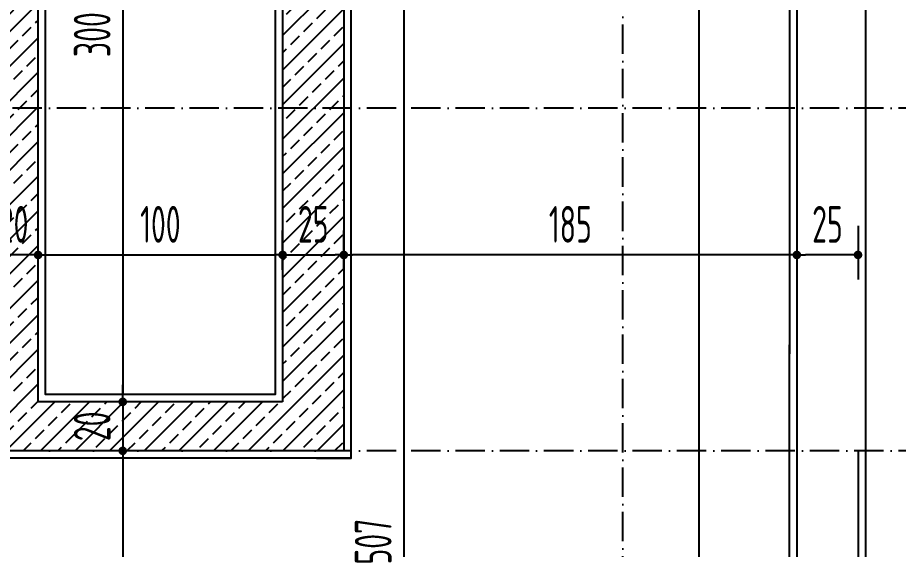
# Model space of a CAD drawing. Extents: x 41749 to 92598, y -24291 to 29432.
# Drawn here: x 50919 to 51278.8, y -22681.2 to -22464 of the extents above; entities that cross this region are included whole.
import ezdxf

# ---------------------------------------------------------------- set-up
doc = ezdxf.new("R2010")
doc.units = 0
doc.header["$MEASUREMENT"] = 0
doc.header["$PDMODE"] = 3
doc.linetypes.add('ACAD_ISO10W100', pattern=[18, 12, -3, 0, -3])
doc.layers.get('0').update_dxf_attribs({"linetype": 'CONTINUOUS'})
doc.layers.get('Defpoints').update_dxf_attribs({"linetype": 'CONTINUOUS'})
for name, color, linetype in [('AKS', 10, 'CONTINUOUS'), ('DUVAR', 6, 'CONTINUOUS'), ('İÇ ÖLÇÜ', 95, 'CONTINUOUS'), ('KOLON', 5, 'CONTINUOUS'), ('OLCU', 3, 'CONTINUOUS'), ('SIVA', 7, 'CONTINUOUS'), ('SıVA', 7, 'CONTINUOUS'), ('tar', 12, 'CONTINUOUS')]:
    doc.layers.add(name, color=color, linetype=linetype)
doc.styles.add('OLCU', font='isocpeur.ttf', dxfattribs={"width": 0.59})
doc.dimstyles.new('OLCU3', dxfattribs={"dimscale": 0.5, "dimtxt": 30, "dimasz": 7, "dimexe": 20, "dimexo": 0, "dimgap": 10, "dimtad": 1, "dimdec": 4, "dimrnd": 0.5, "dimdsep": 46, "dimtxsty": 'OLCU', "dimblk1": 'DOT', "dimblk2": 'DOT', "dimsah": 1, "dimcen": 0.09, "dimclrt": 4, "dimadec": 0, "dimazin": 0, "dimtfac": 1, "dimtdec": 4, "dimtix": 1, "dimtmove": 2, "dimatfit": 3, "dimfxl": 0, "dimtolj": 1, "dimtzin": 0, "dimarcsym": 0})

# ---------------------------------------------------------------- blocks, each defined once
blk = doc.blocks.new('DOT')
at = {"color": 0, "linetype": 'ByBlock'}
blk.add_line((-0.5, 0), (-1, 0), dxfattribs=at)
at = {"color": 0, "linetype": 'ByBlock', "const_width": 0.5}
blk.add_lwpolyline([(-0.25, 0, 1), (0.25, 0, 1)], format="xyb", close=True, dxfattribs=at)
blk = doc.blocks.new('*D2390')
at = {"layer": 'Defpoints', "color": 0, "transparency": 16777216}
for p in [(51262.32, -22295.96), (51262.32, -22965.72), (51442.83, -22965.72)]:
    blk.add_point(p, dxfattribs=at)
at = {"layer": 'OLCU', "color": 0, "lineweight": -2, "transparency": 16777216}
for p, q in [((51417.83, -22295.96), (51452.83, -22295.96)), ((51442.83, -22299.46), (51442.83, -22962.22)), ((51417.83, -22965.72), (51452.83, -22965.72))]:
    blk.add_line(p, q, dxfattribs=at)
at = {"layer": 'OLCU', "color": 0, "lineweight": -2, "transparency": 16777216, "xscale": 3.5, "yscale": 3.5, "zscale": 3.5}
for p, rotation in [((51442.83, -22295.96), 90), ((51442.83, -22965.72), 270)]:
    blk.add_blockref('DOT', p, dxfattribs=dict(at, rotation=rotation))
at = {"layer": 'OLCU', "color": 4, "transparency": 16777216, "insert": (51430.33, -22630.84), "char_height": 15, "attachment_point": 5, "rotation": 90, "style": 'OLCU'}
blk.add_mtext('\\A1;670', dxfattribs=at)
blk = doc.blocks.new('*D2398')
at = {"layer": 'Defpoints', "color": 0, "transparency": 16777216}
for p in [(51143.91, -22450.96), (51076.73, -22958.19), (51237.32, -22958.19)]:
    blk.add_point(p, dxfattribs=at)
at = {"layer": 'İÇ ÖLÇÜ', "color": 0, "lineweight": -2, "transparency": 16777216}
for p, q in [((51101.73, -22450.96), (51066.73, -22450.96)), ((51076.73, -22454.46), (51076.73, -22954.69)), ((51101.73, -22958.19), (51066.73, -22958.19))]:
    blk.add_line(p, q, dxfattribs=at)
at = {"layer": 'İÇ ÖLÇÜ', "color": 0, "lineweight": -2, "transparency": 16777216, "xscale": 3.5, "yscale": 3.5, "zscale": 3.5}
for p, rotation in [((51076.73, -22450.96), 90), ((51076.73, -22958.19), 270)]:
    blk.add_blockref('DOT', p, dxfattribs=dict(at, rotation=rotation))
at = {"layer": 'İÇ ÖLÇÜ', "color": 4, "transparency": 16777216, "insert": (51064.23, -22678.06), "char_height": 15, "attachment_point": 5, "rotation": 90, "style": 'OLCU'}
blk.add_mtext('\\A1;507', dxfattribs=at)
blk = doc.blocks.new('*D2441')
at = {"layer": 'Defpoints', "color": 0, "transparency": 16777216}
for p in [(51237.32, -22548.99), (51262.32, -22548.99), (51237.32, -22560.94)]:
    blk.add_point(p, dxfattribs=at)
at = {"layer": 'İÇ ÖLÇÜ', "color": 0, "lineweight": -2, "transparency": 16777216}
for p, q in [((51237.32, -22548.99), (51237.32, -22570.94)), ((51262.32, -22548.99), (51262.32, -22570.94)), ((51258.82, -22560.94), (51240.82, -22560.94))]:
    blk.add_line(p, q, dxfattribs=at)
at = {"layer": 'İÇ ÖLÇÜ', "color": 0, "lineweight": -2, "transparency": 16777216, "xscale": 3.5, "yscale": 3.5, "zscale": 3.5, "rotation": 180}
blk.add_blockref('DOT', (51237.32, -22560.94), dxfattribs=at)
at = {"layer": 'İÇ ÖLÇÜ', "color": 0, "lineweight": -2, "transparency": 16777216, "xscale": 3.5, "yscale": 3.5, "zscale": 3.5}
blk.add_blockref('DOT', (51262.32, -22560.94), dxfattribs=at)
at = {"layer": 'İÇ ÖLÇÜ', "color": 4, "transparency": 16777216, "insert": (51249.82, -22548.44), "char_height": 15, "attachment_point": 5, "style": 'OLCU'}
blk.add_mtext('\\A1;25', dxfattribs=at)
blk = doc.blocks.new('*D2442')
at = {"layer": 'Defpoints', "color": 0, "transparency": 16777216}
for p in [(51237.32, -22548.99), (51052.24, -22560.94), (51052.24, -22560.94)]:
    blk.add_point(p, dxfattribs=at)
at = {"layer": 'İÇ ÖLÇÜ', "color": 0, "lineweight": -2, "transparency": 16777216}
for p, q in [((51237.32, -22548.99), (51237.32, -22570.94)), ((51052.24, -22560.94), (51052.24, -22550.94)), ((51233.82, -22560.94), (51055.74, -22560.94))]:
    blk.add_line(p, q, dxfattribs=at)
at = {"layer": 'İÇ ÖLÇÜ', "color": 0, "lineweight": -2, "transparency": 16777216, "xscale": 3.5, "yscale": 3.5, "zscale": 3.5, "rotation": 180}
blk.add_blockref('DOT', (51052.24, -22560.94), dxfattribs=at)
at = {"layer": 'İÇ ÖLÇÜ', "color": 0, "lineweight": -2, "transparency": 16777216, "xscale": 3.5, "yscale": 3.5, "zscale": 3.5}
blk.add_blockref('DOT', (51237.32, -22560.94), dxfattribs=at)
at = {"layer": 'İÇ ÖLÇÜ', "color": 4, "transparency": 16777216, "insert": (51144.78, -22548.44), "char_height": 15, "attachment_point": 5, "style": 'OLCU'}
blk.add_mtext('\\A1;185', dxfattribs=at)
blk = doc.blocks.new('*D2461')
at = {"layer": 'Defpoints', "color": 0, "transparency": 16777216}
for p in [(51204.92, -22450.96), (51197.29, -22958.19), (51237.32, -22958.19)]:
    blk.add_point(p, dxfattribs=at)
at = {"layer": 'İÇ ÖLÇÜ', "color": 0, "lineweight": -2, "transparency": 16777216}
for p, q in [((51204.92, -22450.96), (51187.29, -22450.96)), ((51197.29, -22454.46), (51197.29, -22954.69)), ((51222.29, -22958.19), (51187.29, -22958.19))]:
    blk.add_line(p, q, dxfattribs=at)
at = {"layer": 'İÇ ÖLÇÜ', "color": 0, "lineweight": -2, "transparency": 16777216, "xscale": 3.5, "yscale": 3.5, "zscale": 3.5}
for p, rotation in [((51197.29, -22450.96), 90), ((51197.29, -22958.19), 270)]:
    blk.add_blockref('DOT', p, dxfattribs=dict(at, rotation=rotation))
at = {"layer": 'İÇ ÖLÇÜ', "color": 4, "transparency": 16777216, "insert": (51184.79, -22704.57), "char_height": 15, "attachment_point": 5, "rotation": 90, "style": 'OLCU'}
blk.add_mtext('\\A1;507', dxfattribs=at)
blk = doc.blocks.new('*D2757')
at = {"layer": 'Defpoints', "color": 0, "transparency": 16777216}
for p in [(50907.32, -22553.44), (50907.32, -22560.94), (50927.32, -22560.94)]:
    blk.add_point(p, dxfattribs=at)
at = {"layer": 'İÇ ÖLÇÜ', "color": 0, "lineweight": -2, "transparency": 16777216}
for p, q in [((50927.32, -22560.94), (50927.32, -22550.94)), ((50907.32, -22553.44), (50907.32, -22570.94)), ((50903.82, -22560.94), (50900.32, -22560.94)), ((50927.32, -22560.94), (50907.32, -22560.94)), ((50930.82, -22560.94), (50934.32, -22560.94))]:
    blk.add_line(p, q, dxfattribs=at)
at = {"layer": 'İÇ ÖLÇÜ', "color": 0, "lineweight": -2, "transparency": 16777216, "xscale": 3.5, "yscale": 3.5, "zscale": 3.5}
blk.add_blockref('DOT', (50907.32, -22560.94), dxfattribs=at)
at = {"layer": 'İÇ ÖLÇÜ', "color": 0, "lineweight": -2, "transparency": 16777216, "xscale": 3.5, "yscale": 3.5, "zscale": 3.5, "rotation": 180}
blk.add_blockref('DOT', (50927.32, -22560.94), dxfattribs=at)
at = {"layer": 'İÇ ÖLÇÜ', "color": 4, "transparency": 16777216, "insert": (50917.32, -22548.44), "char_height": 15, "attachment_point": 5, "style": 'OLCU'}
blk.add_mtext('\\A1;20', dxfattribs=at)
blk = doc.blocks.new('*D2758')
at = {"layer": 'Defpoints', "color": 0, "transparency": 16777216}
for p in [(50927.32, -22560.94), (51027.24, -22560.94), (51027.24, -22567.01)]:
    blk.add_point(p, dxfattribs=at)
at = {"layer": 'İÇ ÖLÇÜ', "color": 0, "lineweight": -2, "transparency": 16777216}
for p, q in [((50927.32, -22560.94), (50927.32, -22550.94)), ((51027.24, -22567.01), (51027.24, -22550.94)), ((50930.82, -22560.94), (51023.74, -22560.94))]:
    blk.add_line(p, q, dxfattribs=at)
at = {"layer": 'İÇ ÖLÇÜ', "color": 0, "lineweight": -2, "transparency": 16777216, "xscale": 3.5, "yscale": 3.5, "zscale": 3.5, "rotation": 180}
blk.add_blockref('DOT', (50927.32, -22560.94), dxfattribs=at)
at = {"layer": 'İÇ ÖLÇÜ', "color": 0, "lineweight": -2, "transparency": 16777216, "xscale": 3.5, "yscale": 3.5, "zscale": 3.5}
blk.add_blockref('DOT', (51027.24, -22560.94), dxfattribs=at)
at = {"layer": 'İÇ ÖLÇÜ', "color": 4, "transparency": 16777216, "insert": (50977.28, -22548.44), "char_height": 15, "attachment_point": 5, "style": 'OLCU'}
blk.add_mtext('\\A1;100', dxfattribs=at)
blk = doc.blocks.new('*D2759')
at = {"layer": 'Defpoints', "color": 0, "transparency": 16777216}
for p in [(51052.24, -22560.94), (51027.24, -22567.01), (51052.24, -22567.01)]:
    blk.add_point(p, dxfattribs=at)
at = {"layer": 'İÇ ÖLÇÜ', "color": 0, "lineweight": -2, "transparency": 16777216}
for p, q in [((51027.24, -22567.01), (51027.24, -22550.94)), ((51052.24, -22567.01), (51052.24, -22550.94)), ((51030.74, -22560.94), (51048.74, -22560.94))]:
    blk.add_line(p, q, dxfattribs=at)
at = {"layer": 'İÇ ÖLÇÜ', "color": 0, "lineweight": -2, "transparency": 16777216, "xscale": 3.5, "yscale": 3.5, "zscale": 3.5, "rotation": 180}
blk.add_blockref('DOT', (51027.24, -22560.94), dxfattribs=at)
at = {"layer": 'İÇ ÖLÇÜ', "color": 0, "lineweight": -2, "transparency": 16777216, "xscale": 3.5, "yscale": 3.5, "zscale": 3.5}
blk.add_blockref('DOT', (51052.24, -22560.94), dxfattribs=at)
at = {"layer": 'İÇ ÖLÇÜ', "color": 4, "transparency": 16777216, "insert": (51039.74, -22548.44), "char_height": 15, "attachment_point": 5, "style": 'OLCU'}
blk.add_mtext('\\A1;25', dxfattribs=at)
blk = doc.blocks.new('*D2764')
at = {"layer": 'Defpoints', "color": 0, "transparency": 16777216}
for p in [(50983.69, -22320.96), (50961.91, -22620.96), (51027.24, -22620.96)]:
    blk.add_point(p, dxfattribs=at)
at = {"layer": 'İÇ ÖLÇÜ', "color": 0, "lineweight": -2, "transparency": 16777216}
for p, q in [((50983.69, -22320.96), (50951.91, -22320.96)), ((50961.91, -22324.46), (50961.91, -22617.46)), ((50986.91, -22620.96), (50951.91, -22620.96))]:
    blk.add_line(p, q, dxfattribs=at)
at = {"layer": 'İÇ ÖLÇÜ', "color": 0, "lineweight": -2, "transparency": 16777216, "xscale": 3.5, "yscale": 3.5, "zscale": 3.5}
for p, rotation in [((50961.91, -22320.96), 90), ((50961.91, -22620.96), 270)]:
    blk.add_blockref('DOT', p, dxfattribs=dict(at, rotation=rotation))
at = {"layer": 'İÇ ÖLÇÜ', "color": 4, "transparency": 16777216, "insert": (50949.41, -22470.96), "char_height": 15, "attachment_point": 5, "rotation": 90, "style": 'OLCU'}
blk.add_mtext('\\A1;300', dxfattribs=at)
blk = doc.blocks.new('*D2765')
at = {"layer": 'Defpoints', "color": 0, "transparency": 16777216}
for p in [(51027.24, -22620.96), (50961.91, -22640.96), (51027.24, -22640.96)]:
    blk.add_point(p, dxfattribs=at)
at = {"layer": 'İÇ ÖLÇÜ', "color": 0, "lineweight": -2, "transparency": 16777216}
for p, q in [((50961.91, -22617.46), (50961.91, -22613.96)), ((50986.91, -22620.96), (50951.91, -22620.96)), ((50961.91, -22620.96), (50961.91, -22640.96)), ((50986.91, -22640.96), (50951.91, -22640.96)), ((50961.91, -22644.46), (50961.91, -22647.96))]:
    blk.add_line(p, q, dxfattribs=at)
at = {"layer": 'İÇ ÖLÇÜ', "color": 0, "lineweight": -2, "transparency": 16777216, "xscale": 3.5, "yscale": 3.5, "zscale": 3.5}
for p, rotation in [((50961.91, -22620.96), 270), ((50961.91, -22640.96), 90)]:
    blk.add_blockref('DOT', p, dxfattribs=dict(at, rotation=rotation))
at = {"layer": 'İÇ ÖLÇÜ', "color": 4, "transparency": 16777216, "insert": (50949.41, -22630.96), "char_height": 15, "attachment_point": 5, "rotation": 90, "style": 'OLCU'}
blk.add_mtext('\\A1;20', dxfattribs=at)
blk = doc.blocks.new('*D2766')
at = {"layer": 'Defpoints', "color": 0, "transparency": 16777216}
for p in [(51027.24, -22640.96), (50961.91, -23190.96), (51035.47, -23190.96)]:
    blk.add_point(p, dxfattribs=at)
at = {"layer": 'İÇ ÖLÇÜ', "color": 0, "lineweight": -2, "transparency": 16777216}
for p, q in [((50986.91, -22640.96), (50951.91, -22640.96)), ((50961.91, -22644.46), (50961.91, -23187.46)), ((50986.91, -23190.96), (50951.91, -23190.96))]:
    blk.add_line(p, q, dxfattribs=at)
at = {"layer": 'İÇ ÖLÇÜ', "color": 0, "lineweight": -2, "transparency": 16777216, "xscale": 3.5, "yscale": 3.5, "zscale": 3.5}
for p, rotation in [((50961.91, -22640.96), 90), ((50961.91, -23190.96), 270)]:
    blk.add_blockref('DOT', p, dxfattribs=dict(at, rotation=rotation))
at = {"layer": 'İÇ ÖLÇÜ', "color": 4, "transparency": 16777216, "insert": (50949.41, -22915.96), "char_height": 15, "attachment_point": 5, "rotation": 90, "style": 'OLCU'}
blk.add_mtext('\\A1;550', dxfattribs=at)

msp = doc.modelspace()

# ---------------------------------------------------------------- hatches: boundary and pattern name
at = {"layer": 'tar'}
h = msp.add_hatch(dxfattribs=at)
h.set_pattern_fill('ANSI33', color=256, scale=40, style=0)
h.set_pattern_definition([(45, (16.363, 0.385), (-7.0710678, 7.0710678), []), (45, (23.434, 0.385), (-7.0710678, 7.0710678), [5, -2.5])])
h.paths.add_polyline_path([(51052.24228, -22295.95522), (50787.31654, -22295.95522), (50787.31654, -22320.95522), (51027.24228, -22320.95522), (51027.24228, -22418.70461), (51052.24228, -22418.70461), (51052.24228, -22320.95522)])
h.paths.add_polyline_path([(51052.24228, -22418.70461), (51027.24228, -22418.70461), (51027.24228, -22620.95522), (50927.31654, -22620.95522), (50927.31654, -22445.95522), (50787.31654, -22445.95522), (50787.31654, -22418.70461), (50767.31654, -22418.70461), (50767.31654, -22510.95522), (50787.31654, -22510.95522), (50787.31654, -22470.95522), (50907.31654, -22470.95522), (50907.31654, -22620.95522), (50787.31654, -22620.95522), (50787.31654, -22640.95522), (51052.24228, -22640.95522)])
h.paths.add_polyline_path([(50823.66904, -22317.51522), (50823.66904, -22299.39522), (50846.16904, -22299.39522), (50846.16904, -22317.51522)], flags=24)
h.paths.add_polyline_path([(51030.68228, -22349.30589), (51048.80228, -22349.30589), (51048.80228, -22371.80589), (51030.68228, -22371.80589)], flags=24)
h.paths.add_polyline_path([(50938.15865, -22317.51522), (50938.15865, -22299.39522), (50960.65865, -22299.39522), (50960.65865, -22317.51522)], flags=24)
h.paths.add_polyline_path([(50847.9128, -22295.50871), (50889.56846, -22295.50871), (50889.56846, -22320.39191), (50847.9128, -22320.39191)], flags=9)
h.paths.add_polyline_path([(50823.66904, -22640.01522), (50823.66904, -22621.89522), (50846.16904, -22621.89522), (50846.16904, -22640.01522)], flags=24)
h.paths.add_polyline_path([(50908.25654, -22537.18831), (50926.37654, -22537.18831), (50926.37654, -22559.68831), (50908.25654, -22559.68831)], flags=24)
h.paths.add_polyline_path([(51030.68228, -22537.18831), (51048.80228, -22537.18831), (51048.80228, -22559.68831), (51030.68228, -22559.68831)], flags=24)
h.paths.add_polyline_path([(50823.66904, -22467.51522), (50823.66904, -22449.39522), (50846.16904, -22449.39522), (50846.16904, -22467.51522)], flags=24)
h.paths.add_polyline_path([(50938.15865, -22640.01522), (50938.15865, -22621.89522), (50960.65865, -22621.89522), (50960.65865, -22640.01522)], flags=24)
h.paths.add_polyline_path([(50788.87581, -22476.22144), (50911.52792, -22476.22144), (50911.52792, -22528.73804), (50788.87581, -22528.73804)], flags=25)
h.paths.add_polyline_path([(50867.11664, -22617.2346), (50908.7723, -22617.2346), (50908.7723, -22642.1178), (50867.11664, -22642.1178)], flags=9)

# ---------------------------------------------------------------- linework, layer by layer
at = {"layer": 'AKS', "linetype": 'ACAD_ISO10W100'}
for p, q in [((51166.16801, -23981.06183), (51166.16801, -21977.67894)), ((51562.31654, -22500.95522), (48825.02308, -22500.95522)), ((51562.31654, -22640.95522), (48825.02308, -22640.95522))]:
    msp.add_line(p, q, dxfattribs=at)
at = {"layer": 'DUVAR'}
for p, q in [((51237.31654, -22450.95522), (51237.31654, -22620.95522)), ((51237.31654, -22594.62422), (51237.31654, -22958.18988)), ((51262.31654, -22640.95522), (51262.31654, -22965.71508))]:
    msp.add_line(p, q, dxfattribs=at)
at = {"layer": 'KOLON'}
for p, q in [((51027.24228, -22320.95522), (51027.24228, -22620.95522)), ((51027.24228, -22620.95522), (50927.31654, -22620.95522)), ((51052.24228, -22640.95522), (50784.31654, -22640.95522))]:
    msp.add_line(p, q, dxfattribs=at)
for points in [[(50787.31654, -22295.95522), (51052.24228, -22295.95522), (51052.24228, -22640.95522)], [(50927.31654, -22620.95522), (50927.31654, -22445.95522), (50787.31654, -22445.95522)], [(51027.24228, -22620.95522), (50927.31654, -22620.95522)], [(51052.24228, -22640.95522), (50784.31654, -22640.95522)]]:
    msp.add_lwpolyline(points, dxfattribs=at)
at = {"layer": 'SIVA'}
for points in [[(50892.02941, -22323.95522), (51024.24228, -22323.95522), (51024.24228, -22617.95522), (50930.31654, -22617.95522), (50930.31654, -22442.95522), (50790.31654, -22442.95522), (50790.31654, -22323.95522)], [(51041.0263, -22643.95522), (51055.24228, -22643.95522), (51055.24228, -22453.95522)], [(51234.31654, -22453.95522), (51234.31654, -22601.32092)]]:
    msp.add_lwpolyline(points, dxfattribs=at)
at = {"layer": 'SıVA'}
for p, q in [((51265.31654, -22292.95522), (51265.31654, -22966.61811)), ((51234.31654, -22957.28686), (51234.31654, -22597.62422)), ((51055.24228, -22643.95522), (50784.31654, -22643.95522))]:
    msp.add_line(p, q, dxfattribs=at)

# ---------------------------------------------------------------- dimensions: what is measured, and where the dimension line sits
at = {"layer": 'İÇ ÖLÇÜ'}
for base, p1, p2, picture, middle in [((50961.90865, -22620.95522), (50983.69402, -22320.95522), (51027.24228, -22620.95522), '*D2764', (50949.40865, -22470.95522)), ((51197.29293, -22958.18988), (51204.92008, -22450.95522), (51237.31654, -22958.18988), '*D2461', (51184.79293, -22704.57255)), ((50961.90865, -22640.95522), (51027.24228, -22620.95522), (51027.24228, -22640.95522), '*D2765', (50949.40865, -22630.95522)), ((50961.90865, -23190.95521), (51027.24228, -22640.95522), (51035.46543, -23190.95521), '*D2766', (50949.40865, -22915.95521))]:
    dim = msp.add_linear_dim(base=base, p1=p1, p2=p2, angle=90, dimstyle='OLCU3', dxfattribs=at)
    dim.commit()
    dim.dimension.update_dxf_attribs({"geometry": picture, "text_midpoint": middle})
dim = msp.add_linear_dim(base=(51076.73136, -22958.18988), p1=(51143.91074, -22450.95522), p2=(51237.31654, -22958.18988), angle=90, dimstyle='OLCU3', dxfattribs=at)
dim.commit()
dim.dimension.update_dxf_attribs({"geometry": '*D2398', "text_midpoint": (51064.23136, -22678.05634), "dimtype": 160})
for base, p1, p2, picture, middle in [((50907.31654, -22560.93831), (50927.31654, -22560.93831), (50907.31654, -22553.43831), '*D2757', (50917.31654, -22548.43831)), ((51027.24228, -22560.93831), (50927.31654, -22560.93831), (51027.24228, -22567.00804), '*D2758', (50977.27941, -22548.43831)), ((51052.24228, -22560.93831), (51027.24228, -22567.00804), (51052.24228, -22567.00804), '*D2759', (51039.74228, -22548.43831)), ((51052.24228, -22560.93831), (51237.31654, -22548.99198), (51052.24228, -22560.93831), '*D2442', (51144.77941, -22548.43831)), ((51237.31654, -22560.93831), (51262.31654, -22548.99198), (51237.31654, -22548.99198), '*D2441', (51249.81654, -22548.43831))]:
    dim = msp.add_linear_dim(base=base, p1=p1, p2=p2, dimstyle='OLCU3', dxfattribs=at)
    dim.commit()
    dim.dimension.update_dxf_attribs({"geometry": picture, "text_midpoint": middle})
at = {"layer": 'OLCU'}
dim = msp.add_linear_dim(base=(51442.83466, -22965.71508), p1=(51262.31654, -22295.95522), p2=(51262.31654, -22965.71508), angle=90, dimstyle='OLCU3', dxfattribs=at)
dim.commit()
dim.dimension.update_dxf_attribs({"geometry": '*D2390', "text_midpoint": (51430.33466, -22630.83515)})

doc.saveas('drawing.dxf')
